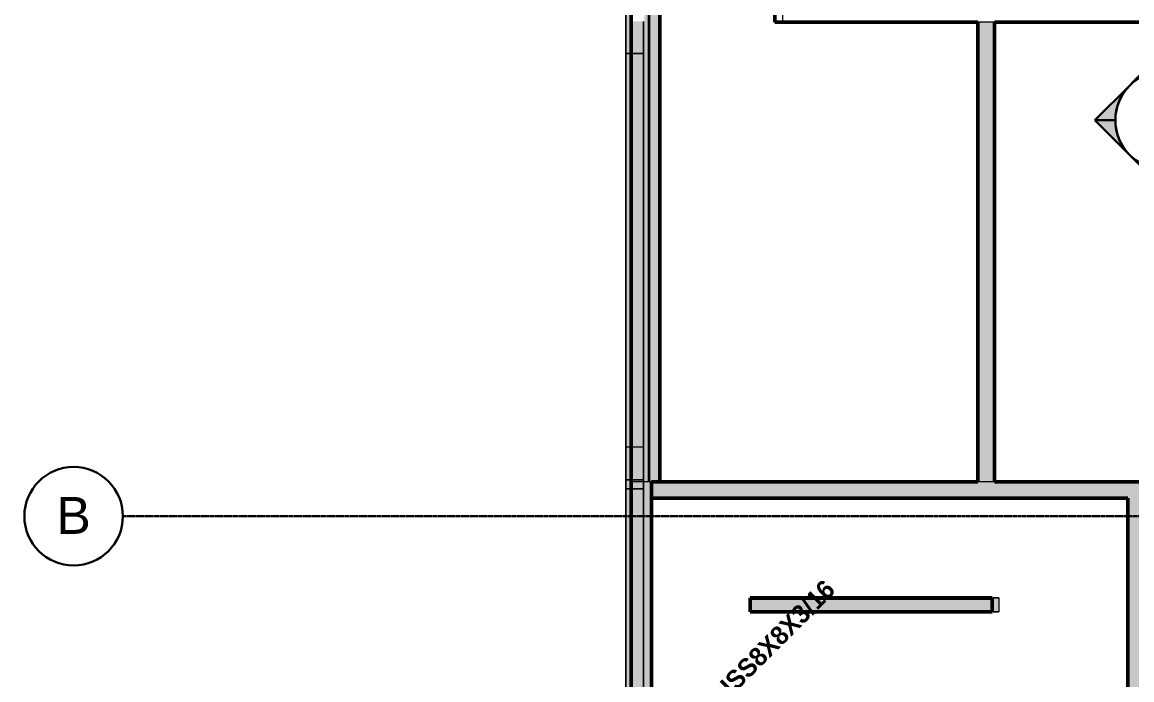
# Model space of a CAD drawing. Header units: inches. Extents: x -15746 to 650, y -81 to 12338.
# Drawn here: x -4126 to -3585, y 11454 to 11775 of the extents above; entities that cross this region are included whole.
import ezdxf

# ---------------------------------------------------------------- set-up
doc = ezdxf.new("R2010")
doc.units = ezdxf.units.IN
doc.header["$MEASUREMENT"] = 0
doc.linetypes.add('Grid Line 1_2_', pattern=[0.875, 0.5, -0.125, 0.125, -0.125])
for name, color, linetype, lineweight in [('A-WALL', 113, 'Continuous', 13), ('G-ANNO-SYMB', 111, 'Continuous', 30), ('I-WALL', 2, 'Continuous', 13), ('S-COLS-IDEN', 171, 'Continuous', 30), ('S-FNDN', 32, 'Continuous', 13), ('S-GRID', 1, 'Continuous', 9), ('S-GRID-IDEN', 1, 'Continuous', 30)]:
    doc.layers.add(name, color=color, linetype=linetype, lineweight=lineweight)
doc.styles.add('Arial', font='arial.ttf', dxfattribs={"height": 18})
doc.styles.add('Century Gothic_B', font='', dxfattribs={"height": 9})
doc.styles.get('Century Gothic_B').set_extended_font_data('Century Gothic', bold=True)

# ---------------------------------------------------------------- blocks, each defined once
blk = doc.blocks.new('CTR - 1st Phase - Shell_rvt-1-FRAMING PLAN - 1ST FLOOR')
at = {"layer": 'A-WALL', "lineweight": 5, "transparency": 33554585}
h = blk.add_hatch(color=13, dxfattribs=at)
h.paths.add_polyline_path([(-3829.32, 11551.9), (-3829.32, 11567.79), (-3831.82, 11567.79), (-3831.82, 11551.9)], flags=0)
h.paths.add_polyline_path([(-3829.32, 11759.79), (-3829.32, 11775.36), (-3830.2, 11775.36), (-3830.2, 11782.61), (-3829.32, 11782.61), (-3829.32, 11786.99), (-3831.82, 11786.99), (-3831.82, 11759.79)], flags=0)
h.paths.add_polyline_path([(-3831.82, 11826.99), (-3829.32, 11826.99), (-3829.32, 11830.99), (-3831.82, 11830.99)], flags=0)
h = blk.add_hatch(color=13, dxfattribs=at)
h.paths.add_polyline_path([(-3829.32, 11551.9), (-3823.2, 11551.9), (-3823.2, 11567.79), (-3829.32, 11567.79), (-3829.32, 11563.18)], flags=0)
h.paths.add_polyline_path([(-3823.2, 11759.79), (-3823.2, 11775.36), (-3829.32, 11775.36), (-3829.32, 11759.79), (-3826.78, 11759.79)], flags=0)
h.paths.add_polyline_path([(-3829.32, 11782.61), (-3823.2, 11782.61), (-3823.2, 11786.99), (-3829.32, 11786.99)], flags=0)
h.paths.add_polyline_path([(-3829.32, 11826.99), (-3823.2, 11826.99), (-3823.2, 11830.99), (-3829.32, 11830.99), (-3829.32, 11828.15)], flags=0)
for points in [[(-3829.32, 11567.79), (-3829.32, 11759.79), (-3831.82, 11759.79), (-3831.82, 11567.79)], [(-3829.32, 11567.79), (-3823.2, 11567.79), (-3823.2, 11759.79), (-3829.32, 11759.79), (-3829.32, 11569.51)], [(-3829.65, 11445.99), (-3829.32, 11445.99), (-3829.32, 11551.9), (-3831.82, 11551.9), (-3831.82, 11445.99)]]:
    blk.add_hatch(color=13, dxfattribs=at).paths.add_polyline_path(points, flags=0)
h = blk.add_hatch(color=13, dxfattribs=at)
h.paths.add_polyline_path([(-3829.32, 11430.08), (-3823.82, 11430.08), (-3823.82, 11430.99), (-3829.32, 11430.99)], flags=0)
h.paths.add_polyline_path([(-3823.82, 11434.39), (-3823.82, 11438.99), (-3823.2, 11438.99), (-3823.2, 11551.9), (-3829.32, 11551.9), (-3829.32, 11434.39), (-3829.11, 11434.39)], flags=0)
at = {"layer": 'A-WALL', "color": 33}
for p, q in [((-3831.82, 11551.9), (-3831.82, 11933.34)), ((-3823.2, 11775.36), (-3823.2, 11556.21)), ((-3829.32, 11759.79), (-3831.82, 11759.79)), ((-3823.2, 11759.79), (-3829.32, 11759.79)), ((-3829.32, 11567.79), (-3831.82, 11567.79)), ((-3823.2, 11567.79), (-3829.32, 11567.79)), ((-3823.2, 11556.21), (-3823.2, 11551.9)), ((-3831.82, 11551.9), (-3829.32, 11551.9)), ((-3831.82, 11547.59), (-3831.82, 11551.9)), ((-3829.32, 11551.9), (-3823.2, 11551.9)), ((-3823.2, 11551.9), (-3823.2, 11547.59)), ((-3831.82, 11445.99), (-3831.82, 11547.59)), ((-3829.32, 11547.59), (-3831.82, 11547.59)), ((-3831.82, 11547.59), (-3829.32, 11547.59)), ((-3823.2, 11547.59), (-3829.32, 11547.59)), ((-3829.32, 11547.59), (-3823.2, 11547.59)), ((-3823.2, 11547.59), (-3823.2, 11438.99))]:
    blk.add_line(p, q, dxfattribs=at)
at = {"layer": 'A-WALL', "color": 253}
for p, q in [((-3831.82, 11786.99), (-3831.82, 11759.79)), ((-3831.82, 11759.79), (-3831.82, 11567.79)), ((-3831.82, 11759.79), (-3829.32, 11759.79)), ((-3831.82, 11567.79), (-3831.82, 11551.9)), ((-3829.32, 11567.79), (-3831.82, 11567.79)), ((-3829.32, 11551.9), (-3831.82, 11551.9)), ((-3831.82, 11551.9), (-3831.82, 11445.99))]:
    blk.add_line(p, q, dxfattribs=at)
at = {"layer": 'A-WALL', "color": 9}
for p, q in [((-3823.2, 11759.79), (-3823.2, 11775.36)), ((-3829.32, 11759.79), (-3823.2, 11759.79)), ((-3823.2, 11567.79), (-3823.2, 11759.79)), ((-3823.2, 11567.79), (-3829.32, 11567.79)), ((-3823.2, 11551.9), (-3823.2, 11567.79)), ((-3823.2, 11551.9), (-3829.32, 11551.9)), ((-3823.2, 11430.99), (-3823.2, 11551.9))]:
    blk.add_line(p, q, dxfattribs=at)
blk = doc.blocks.new('CTR - 1st Phase -Stairs _ Elevators_rvt-1-FRAMING PLAN - 1ST FLOOR')
at = {"layer": 'I-WALL', "lineweight": 5, "transparency": 33554585}
for points in [[(-3653.32, 11487.61), (-3653.32, 11488.24), (-3770.7, 11488.24), (-3770.7, 11493.74), (-3653.32, 11493.74), (-3653.32, 11494.36), (-3771.32, 11494.36), (-3771.32, 11487.61), (-3660.32, 11487.61)], [(-3770.7, 11488.24), (-3653.32, 11488.24), (-3653.32, 11493.74), (-3770.7, 11493.74)], [(-3653.07, 11487.61), (-3653.07, 11494.36), (-3653.32, 11494.36), (-3653.32, 11487.61)], [(-3652.32, 11487.61), (-3650.07, 11487.61), (-3650.07, 11494.36), (-3653.07, 11494.36), (-3653.07, 11487.61)]]:
    blk.add_hatch(color=10, dxfattribs=at).paths.add_polyline_path(points, flags=0)
at = {"layer": 'A-WALL', "color": 253}
for p, q in [((-3770.7, 11488.24), (-3770.7, 11493.74)), ((-3770.7, 11493.74), (-3653.32, 11493.74)), ((-3770.7, 11488.24), (-3653.32, 11488.24))]:
    blk.add_line(p, q, dxfattribs=at)
at = {"layer": 'I-WALL', "color": 53, "lineweight": 50}
for p, q in [((-3771.32, 11493.74), (-3771.32, 11494.36)), ((-3771.32, 11494.36), (-3653.32, 11494.36)), ((-3771.32, 11488.24), (-3771.32, 11493.74)), ((-3653.32, 11494.36), (-3653.32, 11487.61)), ((-3771.32, 11487.61), (-3771.32, 11488.24)), ((-3653.32, 11487.61), (-3771.32, 11487.61))]:
    blk.add_line(p, q, dxfattribs=at)
at = {"layer": 'I-WALL', "color": 254}
for p, q in [((-3771.32, 11494.36), (-3771.32, 11487.61)), ((-3771.32, 11494.36), (-3653.32, 11494.36)), ((-3653.32, 11493.74), (-3653.32, 11494.36)), ((-3653.07, 11494.36), (-3650.07, 11494.36)), ((-3653.07, 11494.36), (-3653.07, 11487.61)), ((-3650.07, 11494.36), (-3650.07, 11487.61)), ((-3653.32, 11487.61), (-3771.32, 11487.61)), ((-3653.32, 11487.61), (-3653.32, 11488.24)), ((-3650.07, 11487.61), (-3653.07, 11487.61))]:
    blk.add_line(p, q, dxfattribs=at)
at = {"layer": 'I-WALL', "color": 9}
blk.add_line((-3653.32, 11488.24), (-3653.32, 11493.74), dxfattribs=at)
at = {"layer": 'I-WALL', "color": 253}
for p, q in [((-3650.07, 11494.36), (-3653.07, 11494.36)), ((-3650.07, 11494.36), (-3650.07, 11487.61)), ((-3653.07, 11487.61), (-3650.07, 11487.61))]:
    blk.add_line(p, q, dxfattribs=at)
blk = doc.blocks.new('Grid - Grid Head - Circle-1738874-FRAMING PLAN - 1ST FLOOR')
at = {"layer": 'S-GRID-IDEN'}
for start, end in [(360, 180), (180, 360)]:
    blk.add_arc((0, 0), 0.25, start, end, dxfattribs=at)
blk = doc.blocks.new('Section - Section Head - Filled-1738293-FRAMING PLAN - 1ST FLOOR')
at = {"layer": 'G-ANNO-SYMB', "lineweight": 9}
h = blk.add_hatch(color=256, dxfattribs=at)
edge = h.paths.add_edge_path(flags=0)
edge.add_line((-0.4268, 0.1768), (-0.25, 0.3536))
edge.add_line((-0.25, 0.3536), (-0.25, 0.25))
edge.add_arc((-0.25, 0), 0.25, 90, 135)
h = blk.add_hatch(color=256, dxfattribs=at)
edge = h.paths.add_edge_path(flags=0)
edge.add_arc((-0.25, 0), 0.25, 45, 90)
edge.add_line((-0.25, 0.25), (-0.25, 0.3536))
edge.add_line((-0.25, 0.3536), (-0.0732, 0.1768))
h = blk.add_hatch(color=256, dxfattribs=at)
edge = h.paths.add_edge_path(flags=0)
edge.add_arc((-0.25, 0), 0.2503, 137.9216, 180)
edge.add_line((-0.5003, 0), (-0.6036, 0))
edge.add_line((-0.6036, 0), (-0.4358, 0.1678))
h = blk.add_hatch(color=256, dxfattribs=at)
edge = h.paths.add_edge_path(flags=0)
edge.add_line((-0.0642, 0.1678), (0.1036, 0))
edge.add_line((0.1036, 0), (0.0003, 0))
edge.add_arc((-0.25, 0), 0.2503, 0, 42.0784)
at = {"layer": 'G-ANNO-SYMB'}
for p, q in [((-0.25, 0.3536), (-0.4268, 0.1768)), ((-0.25, 0.25), (-0.25, 0.3536)), ((-0.0732, 0.1768), (-0.25, 0.3536)), ((-0.25, 0.3536), (-0.25, 0.25)), ((-0.4358, 0.1678), (-0.6036, 0)), ((0.1036, 0), (-0.0642, 0.1678)), ((-0.6036, 0), (-0.5003, 0)), ((0.0003, 0), (0.1036, 0))]:
    blk.add_line(p, q, dxfattribs=at)
for centre, radius, start, end in [((-0.2503, 0), 0.25, 360, 180), ((-0.25, 0), 0.25, 90, 135), ((-0.25, 0), 0.25, 45, 90), ((-0.25, 0), 0.2503, 137.9216, 180), ((-0.25, 0), 0.2503, 0, 42.0784), ((-0.2503, 0), 0.25, 180, 360)]:
    blk.add_arc(centre, radius, start, end, dxfattribs=at)

msp = doc.modelspace()

# ---------------------------------------------------------------- hatches: boundary and pattern name
at = {"layer": 'A-WALL', "transparency": 33554483}
for points in [[(-3660.32374, 11550.9894), (-3652.32374, 11550.9894), (-3652.32374, 11774.9894), (-3660.32374, 11774.9894), (-3660.32374, 11551.97401)], [(-3660.32374, 11542.9894), (-3587.32374, 11542.9894), (-3587.32374, 11550.9894), (-3819.32374, 11550.9894), (-3819.32374, 11542.9894), (-3801.85045, 11542.9894)], [(-3587.32374, 11438.9894), (-3579.32374, 11438.9894), (-3579.32374, 11550.9894), (-3587.32374, 11550.9894), (-3587.32374, 11439.7513)]]:
    msp.add_hatch(color=256, dxfattribs=at).paths.add_polyline_path(points, flags=0)
at = {"layer": 'S-FNDN', "transparency": 33554483}
msp.add_hatch(color=256, dxfattribs=at).paths.add_polyline_path([(-3815.32374, 11550.9894), (-3815.32374, 11830.9894), (-3823.19874, 11830.9894), (-3823.19874, 11782.6144), (-3822.94874, 11782.6144), (-3822.94874, 11775.3644), (-3823.19874, 11775.3644), (-3823.19874, 11550.9894), (-3819.32374, 11550.9894)], flags=0)
h = msp.add_hatch(color=256, dxfattribs=at)
h.paths.add_polyline_path([(-3823.32374, 9901.1894), (-3823.32374, 9961.90242), (-3819.32374, 9961.90242), (-3819.32374, 9962.02053), (-3823.32374, 9962.06186), (-3823.32374, 10009.0894), (-3829.32374, 10009.05596), (-3829.32374, 9901.1894)], flags=0)
h.paths.add_polyline_path([(-3823.19874, 11438.9894), (-3819.32374, 11438.9894), (-3819.32374, 11550.9894), (-3823.19874, 11550.9894), (-3823.19874, 11439.15787)], flags=0)

# ---------------------------------------------------------------- linework, layer by layer
at = {"layer": 'A-WALL', "lineweight": 50}
for p, q in [((-3759.32374, 11774.9894), (-3759.32374, 11830.9894)), ((-3660.32374, 11774.9894), (-3759.32374, 11774.9894)), ((-3660.32374, 11550.9894), (-3660.32374, 11774.9894)), ((-3480.32374, 11774.9894), (-3652.32374, 11774.9894)), ((-3652.32374, 11774.9894), (-3652.32374, 11550.9894)), ((-3819.32374, 11542.9894), (-3819.32374, 11550.9894)), ((-3815.32374, 11550.9894), (-3660.32374, 11550.9894)), ((-3652.32374, 11550.9894), (-3489.32374, 11550.9894)), ((-3587.32374, 11542.9894), (-3819.32374, 11542.9894)), ((-3587.32374, 11542.9894), (-3587.32374, 11430.9894))]:
    msp.add_line(p, q, dxfattribs=at)
at = {"layer": 'A-WALL'}
for p, q in [((-3755.32374, 11774.9894), (-3755.32374, 11830.9894)), ((-3472.32374, 11774.9894), (-3660.32374, 11774.9894)), ((-3652.32374, 11550.9894), (-3660.32374, 11550.9894))]:
    msp.add_line(p, q, dxfattribs=at)
at = {"layer": 'S-FNDN', "lineweight": 50}
for p, q in [((-3829.32374, 9899.1894), (-3829.32374, 12087.1894)), ((-3815.32374, 11830.9894), (-3815.32374, 11550.9894)), ((-3815.32374, 11550.9894), (-3819.32374, 11550.9894)), ((-3819.32374, 11542.9894), (-3819.32374, 9901.1894))]:
    msp.add_line(p, q, dxfattribs=at)
at = {"layer": 'S-FNDN'}
for p, q in [((-3820.82374, 11550.9894), (-3820.82374, 11830.9894)), ((-3820.32374, 11830.9894), (-3820.32374, 11550.9894)), ((-3819.32374, 11550.9894), (-3829.32374, 11550.9894)), ((-3823.32374, 9897.1894), (-3823.32374, 11550.9894))]:
    msp.add_line(p, q, dxfattribs=at)
at = {"layer": 'S-GRID', "linetype": 'Grid Line 1_2_', "lineweight": 30}
msp.add_line((-1814.20638, 11534.1894), (-4076.95, 11534.1894), dxfattribs=at)

# ---------------------------------------------------------------- block references
at = {"lineweight": 5}
for name in ['CTR - 1st Phase - Shell_rvt-1-FRAMING PLAN - 1ST FLOOR', 'CTR - 1st Phase -Stairs _ Elevators_rvt-1-FRAMING PLAN - 1ST FLOOR']:
    msp.add_blockref(name, (0, 0), dxfattribs=at)
at = {"layer": 'G-ANNO-SYMB', "xscale": 95.99999999999994, "yscale": 95.99999999999994, "zscale": 95.99999999999994, "rotation": 90}
msp.add_blockref('Section - Section Head - Filled-1738293-FRAMING PLAN - 1ST FLOOR', (-3569.35951, 11751.20121), dxfattribs=at)
at = {"layer": 'S-GRID-IDEN', "xscale": 95.99999999999994, "yscale": 95.99999999999994, "zscale": 95.99999999999994, "rotation": 89.99999999999986}
msp.add_blockref('Grid - Grid Head - Circle-1738874-FRAMING PLAN - 1ST FLOOR', (-4100.95, 11534.1894), dxfattribs=at)

# ---------------------------------------------------------------- texts
at = {"layer": 'S-COLS-IDEN', "lineweight": 9, "insert": (-3817.92587, 11421.65529), "char_height": 9, "width": 148.773, "attachment_point": 1, "rotation": 45, "style": 'Century Gothic_B'}
msp.add_mtext('P1.1 -  HSS8X8X3/16', dxfattribs=at)
at = {"layer": 'S-GRID-IDEN', "lineweight": 9, "insert": (-4109.35645, 11543.57022), "char_height": 18, "width": 20.301, "attachment_point": 1, "style": 'Arial'}
msp.add_mtext('B', dxfattribs=at)

doc.saveas('drawing.dxf')
